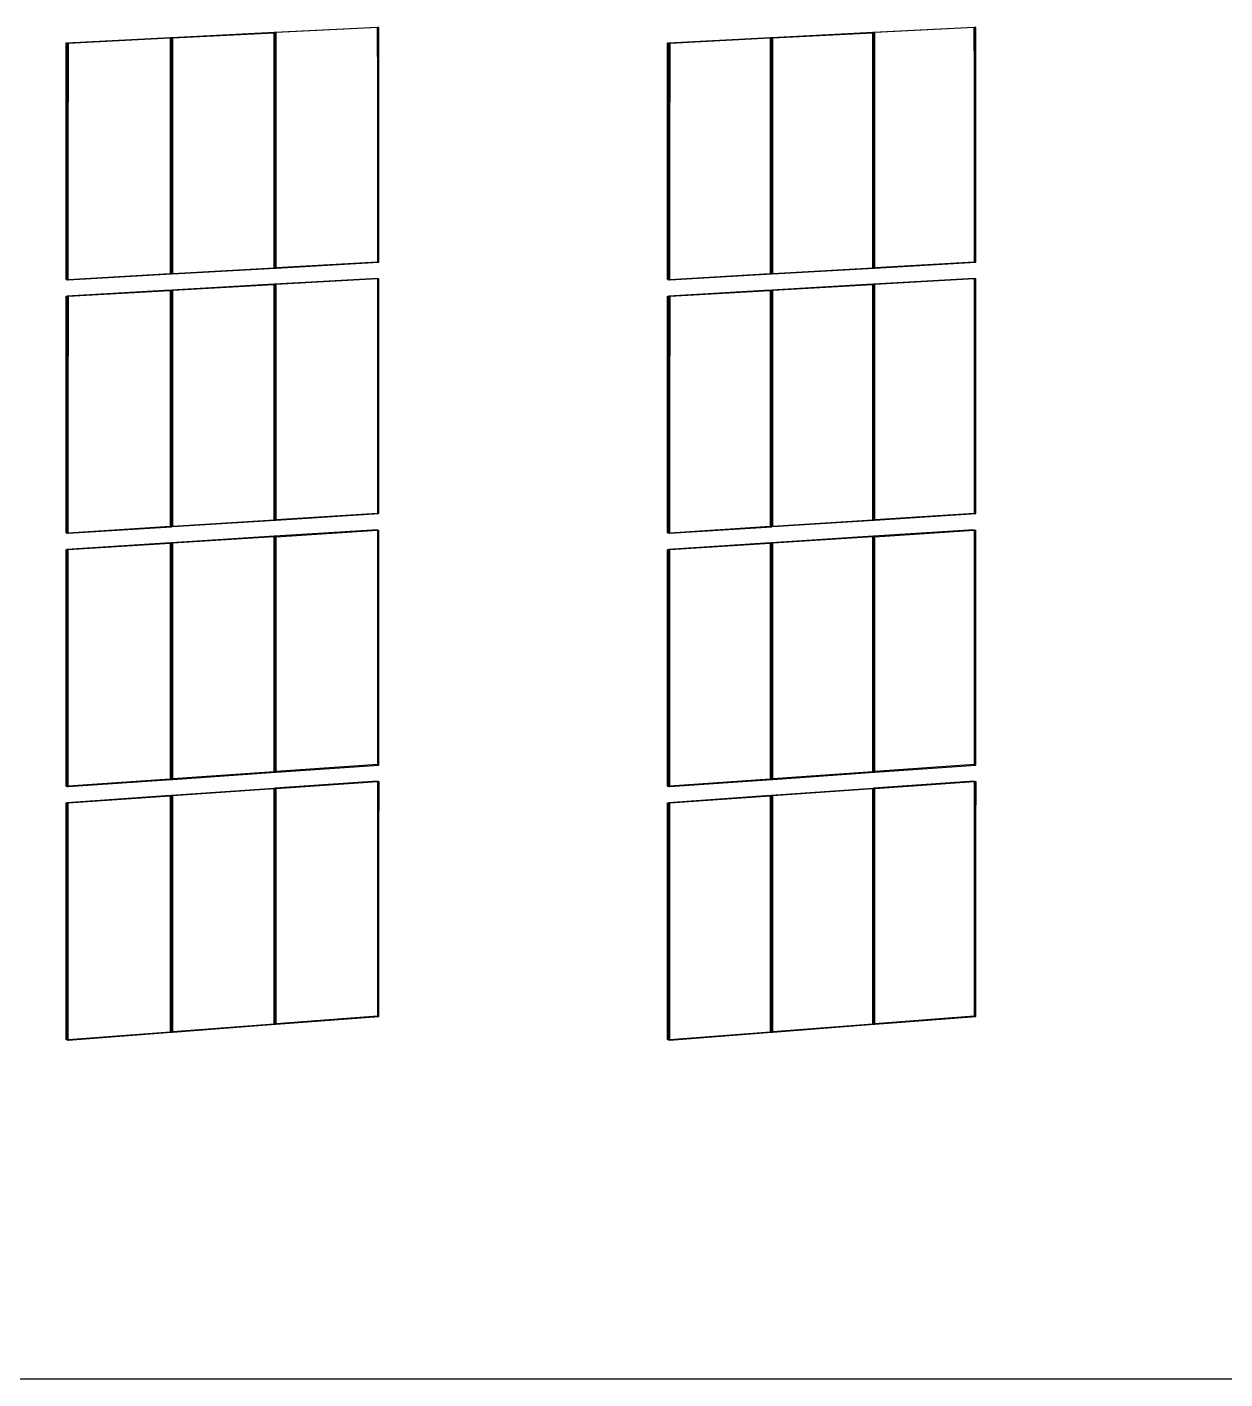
# Model space of a CAD drawing. Header units: inches. Extents: x -3457 to 3579, y -2730 to 2631.
# Drawn here: x 1217 to 1789, y -1596 to -951 of the extents above; entities that cross this region are included whole.
import ezdxf

# ---------------------------------------------------------------- set-up
doc = ezdxf.new("R2010")
doc.units = ezdxf.units.IN
doc.header["$MEASUREMENT"] = 0

msp = doc.modelspace()

# ---------------------------------------------------------------- linework, layer by layer
for p, q in [((1286.16, -955.82), (1335.17, -953.33)), ((1286.79, -955.98), (1335.17, -953.52)), ((1335.17, -953.33), (1335.25, -953.33)), ((1335.17, -953.52), (1335.17, -953.33)), ((1335.17, -953.33), (1335.25, -953.35)), ((1335.17, -953.52), (1335.25, -953.51)), ((1335.17, -1065.61), (1335.17, -953.52)), ((1335.25, -953.33), (1335.51, -953.31)), ((1335.25, -953.33), (1335.51, -953.39)), ((1335.25, -953.33), (1335.25, -953.35)), ((1335.25, -953.35), (1335.51, -953.41)), ((1335.25, -953.35), (1335.25, -953.51)), ((1335.25, -953.51), (1335.51, -953.5)), ((1335.25, -953.51), (1335.25, -1065.6)), ((1335.51, -953.31), (1384.35, -950.83)), ((1335.51, -953.31), (1336.15, -953.47)), ((1335.51, -953.31), (1335.51, -953.39)), ((1335.51, -953.39), (1335.9, -953.48)), ((1335.51, -953.39), (1335.51, -953.41)), ((1335.51, -953.41), (1335.81, -953.48)), ((1335.51, -953.41), (1335.51, -953.5)), ((1335.51, -953.5), (1335.81, -953.48)), ((1335.51, -953.5), (1335.51, -1065.59)), ((1335.9, -953.48), (1335.81, -953.48)), ((1335.81, -1065.57), (1335.81, -953.48)), ((1336.15, -953.47), (1335.9, -953.48)), ((1335.9, -1065.78), (1335.9, -953.48)), ((1384.35, -951.02), (1336.15, -953.47)), ((1336.15, -1065.55), (1336.15, -953.47)), ((1384.35, -950.83), (1385, -950.98)), ((1384.35, -950.83), (1384.35, -951.02)), ((1385, -950.98), (1384.35, -951.02)), ((1384.35, -951.02), (1384.35, -1062.82)), ((1385, -1062.99), (1384.35, -951.02)), ((1385, -1062.99), (1385, -950.98)), ((1572.34, -955.82), (1620.61, -953.33)), ((1573.02, -955.98), (1620.61, -953.52)), ((1620.61, -953.33), (1620.69, -953.33)), ((1620.61, -953.52), (1620.61, -953.33)), ((1620.61, -953.33), (1620.69, -953.35)), ((1620.61, -953.52), (1620.69, -953.51)), ((1620.61, -1065.61), (1620.61, -953.52)), ((1620.69, -953.33), (1620.94, -953.31)), ((1620.69, -953.33), (1620.94, -953.38)), ((1620.69, -953.33), (1620.69, -953.35)), ((1620.69, -953.35), (1620.94, -953.4)), ((1620.69, -953.35), (1620.69, -953.51)), ((1620.69, -953.51), (1620.94, -953.5)), ((1620.69, -953.51), (1620.69, -1065.6)), ((1620.94, -953.31), (1669.04, -950.83)), ((1620.94, -953.31), (1621.63, -953.47)), ((1620.94, -953.31), (1620.94, -953.38)), ((1620.94, -953.38), (1621.38, -953.48)), ((1620.94, -953.38), (1620.94, -953.4)), ((1620.94, -953.4), (1621.3, -953.48)), ((1620.94, -953.4), (1620.94, -953.5)), ((1620.94, -953.5), (1621.3, -953.48)), ((1620.94, -953.5), (1620.94, -1065.59)), ((1621.38, -953.48), (1621.3, -953.48)), ((1621.3, -1065.57), (1621.3, -953.48)), ((1621.63, -953.47), (1621.38, -953.48)), ((1621.38, -1065.78), (1621.38, -953.48)), ((1669.04, -951.02), (1621.63, -953.47)), ((1621.63, -1065.55), (1621.63, -953.47)), ((1669.04, -950.83), (1669.74, -950.98)), ((1669.04, -950.83), (1669.04, -951.02)), ((1669.74, -950.98), (1669.04, -951.02)), ((1669.04, -951.02), (1669.04, -1062.82)), ((1669.74, -1062.99), (1669.04, -951.02)), ((1669.74, -1062.99), (1669.74, -950.98)), ((1235.85, -1071.25), (1235.85, -958.38)), ((1235.85, -958.38), (1236.19, -958.46)), ((1235.85, -1071.25), (1236.19, -958.46)), ((1236.19, -958.36), (1285.55, -955.85)), ((1236.19, -958.36), (1236.82, -958.51)), ((1236.19, -958.36), (1236.19, -958.46)), ((1236.19, -958.46), (1236.48, -958.53)), ((1236.19, -958.46), (1236.19, -1071.23)), ((1236.48, -958.53), (1236.82, -958.51)), ((1236.82, -958.51), (1236.48, -1071.21)), ((1236.48, -1071.21), (1236.48, -958.53)), ((1236.82, -958.51), (1285.55, -956.04)), ((1236.82, -1071.2), (1236.82, -958.51)), ((1285.55, -955.85), (1285.82, -955.84)), ((1285.55, -955.85), (1285.55, -956.04)), ((1285.55, -955.85), (1285.82, -955.92)), ((1285.55, -956.04), (1285.82, -956.02)), ((1285.55, -956.04), (1285.55, -1068.43)), ((1285.82, -955.84), (1286.16, -955.82)), ((1285.82, -955.92), (1285.82, -955.84)), ((1285.82, -955.84), (1286.16, -955.92)), ((1285.82, -956.02), (1285.82, -955.92)), ((1285.82, -955.92), (1286.16, -956)), ((1285.82, -956.02), (1286.16, -956.01)), ((1285.82, -1068.41), (1285.82, -956.02)), ((1286.16, -955.82), (1286.79, -955.98)), ((1286.16, -955.82), (1286.16, -955.92)), ((1286.16, -955.92), (1286.45, -955.99)), ((1286.16, -955.92), (1286.16, -956)), ((1286.16, -956), (1286.19, -956.01)), ((1286.16, -956), (1286.16, -956.01)), ((1286.16, -956.01), (1286.16, -1068.39)), ((1286.16, -956.01), (1286.19, -956.01)), ((1286.19, -956.01), (1286.45, -955.99)), ((1286.45, -1005.23), (1286.19, -956.01)), ((1286.19, -1068.39), (1286.19, -956.01)), ((1286.45, -955.99), (1286.79, -955.98)), ((1286.45, -1005.23), (1286.45, -955.99)), ((1286.79, -955.98), (1286.79, -955.98)), ((1286.79, -1068.36), (1286.79, -955.98)), ((1522.8, -1071.25), (1522.8, -958.38)), ((1522.8, -958.38), (1523.14, -958.45)), ((1522.8, -1071.25), (1523.14, -958.45)), ((1523.14, -958.36), (1571.74, -955.85)), ((1523.14, -958.36), (1523.81, -958.51)), ((1523.14, -958.36), (1523.14, -958.45)), ((1523.14, -958.45), (1523.48, -958.53)), ((1523.14, -958.45), (1523.14, -1071.23)), ((1523.48, -958.53), (1523.81, -958.51)), ((1523.81, -958.51), (1523.48, -1071.21)), ((1523.48, -1071.21), (1523.48, -958.53)), ((1523.81, -958.51), (1571.74, -956.04)), ((1523.81, -1071.19), (1523.81, -958.51)), ((1571.74, -955.85), (1572, -955.84)), ((1571.74, -955.85), (1571.74, -956.04)), ((1571.74, -955.85), (1572, -955.91)), ((1571.74, -956.04), (1572, -956.03)), ((1571.74, -956.04), (1571.74, -1068.43)), ((1572, -955.84), (1572.34, -955.82)), ((1572, -955.91), (1572, -955.84)), ((1572, -955.84), (1572.34, -955.91)), ((1572, -956.03), (1572, -955.91)), ((1572, -955.91), (1572.34, -955.99)), ((1572, -956.03), (1572.34, -956.01)), ((1572, -1068.41), (1572, -956.03)), ((1572.34, -955.82), (1573.02, -955.98)), ((1572.34, -955.82), (1572.34, -955.91)), ((1572.34, -955.91), (1572.69, -955.99)), ((1572.34, -955.91), (1572.34, -955.99)), ((1572.34, -955.99), (1572.34, -956.01)), ((1572.34, -955.99), (1572.43, -956.01)), ((1572.34, -956.01), (1572.34, -1068.39)), ((1572.34, -956.01), (1572.43, -956.01)), ((1572.43, -956.01), (1572.69, -955.99)), ((1572.69, -1005.23), (1572.43, -956.01)), ((1572.43, -1068.39), (1572.43, -956.01)), ((1572.69, -955.99), (1573.02, -955.98)), ((1572.69, -1005.23), (1572.69, -955.99)), ((1573.02, -955.98), (1573.02, -955.98)), ((1573.02, -1068.35), (1573.02, -955.98)), ((1286.79, -1068.36), (1286.45, -1005.23)), ((1286.45, -1068.58), (1286.45, -1005.23)), ((1573.02, -1068.35), (1572.69, -1005.23)), ((1572.69, -1068.58), (1572.69, -1005.23)), ((1336.15, -1065.55), (1384.35, -1062.82)), ((1336.15, -1065.76), (1385, -1062.99)), ((1384.35, -1062.82), (1385, -1062.99)), ((1621.63, -1065.55), (1669.04, -1062.82)), ((1621.63, -1065.76), (1669.74, -1062.99)), ((1669.04, -1062.82), (1669.74, -1062.99)), ((1236.82, -1071.2), (1285.55, -1068.43)), ((1236.82, -1071.4), (1286.19, -1068.6)), ((1285.55, -1068.43), (1286.19, -1068.6)), ((1285.82, -1068.41), (1286.16, -1068.39)), ((1286.45, -1068.58), (1285.82, -1068.41)), ((1286.16, -1068.39), (1286.19, -1068.4)), ((1286.16, -1068.39), (1286.19, -1068.39)), ((1286.19, -1068.39), (1286.79, -1068.36)), ((1286.19, -1068.4), (1286.19, -1068.39)), ((1286.19, -1068.4), (1286.79, -1068.57)), ((1286.19, -1068.6), (1286.19, -1068.4)), ((1286.73, -1068.57), (1286.79, -1068.57)), ((1286.79, -1068.36), (1335.17, -1065.61)), ((1286.79, -1068.57), (1335.81, -1065.78)), ((1286.79, -1068.57), (1286.79, -1068.36)), ((1335.17, -1065.61), (1335.25, -1065.6)), ((1335.81, -1065.78), (1335.17, -1065.61)), ((1335.25, -1065.6), (1335.51, -1065.59)), ((1335.25, -1065.6), (1335.81, -1065.75)), ((1335.51, -1065.59), (1335.81, -1065.57)), ((1335.51, -1065.59), (1335.81, -1065.67)), ((1335.81, -1065.57), (1336.15, -1065.55)), ((1335.81, -1065.67), (1335.81, -1065.57)), ((1335.81, -1065.67), (1336.15, -1065.76)), ((1335.81, -1065.75), (1335.81, -1065.67)), ((1335.81, -1065.78), (1335.81, -1065.75)), ((1335.81, -1065.75), (1335.9, -1065.78)), ((1335.81, -1065.78), (1335.9, -1065.78)), ((1336.09, -1065.76), (1336.15, -1065.76)), ((1336.15, -1065.76), (1336.15, -1065.55)), ((1523.81, -1071.19), (1571.74, -1068.43)), ((1523.81, -1071.4), (1572.43, -1068.6)), ((1571.74, -1068.43), (1572.43, -1068.6)), ((1572, -1068.41), (1572.34, -1068.39)), ((1572.69, -1068.58), (1572, -1068.41)), ((1572.34, -1068.39), (1572.43, -1068.41)), ((1572.34, -1068.39), (1572.43, -1068.39)), ((1572.43, -1068.39), (1573.02, -1068.35)), ((1572.43, -1068.41), (1572.43, -1068.39)), ((1572.43, -1068.41), (1573.02, -1068.57)), ((1572.43, -1068.6), (1572.43, -1068.41)), ((1572.96, -1068.57), (1573.02, -1068.57)), ((1573.02, -1068.35), (1620.61, -1065.61)), ((1573.02, -1068.57), (1621.3, -1065.78)), ((1573.02, -1068.57), (1573.02, -1068.35)), ((1620.61, -1065.61), (1620.69, -1065.6)), ((1621.3, -1065.78), (1620.61, -1065.61)), ((1620.69, -1065.6), (1620.94, -1065.59)), ((1620.69, -1065.6), (1621.3, -1065.76)), ((1620.94, -1065.59), (1621.3, -1065.57)), ((1620.94, -1065.59), (1621.3, -1065.68)), ((1621.3, -1065.57), (1621.63, -1065.55)), ((1621.3, -1065.68), (1621.3, -1065.57)), ((1621.3, -1065.68), (1621.63, -1065.76)), ((1621.3, -1065.76), (1621.3, -1065.68)), ((1621.3, -1065.76), (1621.38, -1065.78)), ((1621.3, -1065.78), (1621.3, -1065.76)), ((1621.3, -1065.78), (1621.38, -1065.78)), ((1621.57, -1065.76), (1621.63, -1065.76)), ((1621.63, -1065.76), (1621.63, -1065.55)), ((1235.85, -1071.25), (1236.19, -1071.23)), ((1236.48, -1071.42), (1235.85, -1071.25)), ((1236.19, -1071.23), (1236.48, -1071.21)), ((1236.19, -1071.23), (1236.48, -1071.31)), ((1285.55, -1076.35), (1236.19, -1079.18)), ((1236.48, -1071.21), (1236.82, -1071.2)), ((1236.48, -1071.31), (1236.48, -1071.21)), ((1236.48, -1071.42), (1236.48, -1071.31)), ((1236.48, -1071.31), (1236.82, -1071.4)), ((1236.48, -1071.42), (1236.76, -1071.41)), ((1236.76, -1071.41), (1236.82, -1071.4)), ((1236.82, -1071.4), (1236.82, -1071.2)), ((1285.55, -1076.56), (1236.82, -1079.35)), ((1285.55, -1076.35), (1285.55, -1076.56)), ((1285.55, -1076.35), (1286.18, -1076.53)), ((1286.15, -1076.53), (1285.55, -1076.56)), ((1285.55, -1076.56), (1285.55, -1188.93)), ((1285.81, -1076.34), (1286.45, -1076.51)), ((1285.81, -1188.91), (1285.81, -1076.34)), ((1335.17, -1073.51), (1286.15, -1076.32)), ((1286.15, -1076.32), (1286.79, -1076.49)), ((1286.15, -1076.32), (1286.15, -1076.53)), ((1286.15, -1076.53), (1286.15, -1188.89)), ((1286.18, -1076.53), (1286.15, -1076.53)), ((1286.18, -1188.89), (1286.18, -1076.53)), ((1286.79, -1076.49), (1286.45, -1076.51)), ((1286.45, -1189.1), (1286.45, -1076.51)), ((1335.17, -1073.72), (1286.79, -1076.49)), ((1286.79, -1188.85), (1286.79, -1076.49)), ((1335.25, -1073.51), (1335.17, -1073.51)), ((1335.17, -1073.72), (1335.17, -1073.51)), ((1335.17, -1073.51), (1335.25, -1073.54)), ((1335.17, -1185.79), (1335.17, -1073.72)), ((1335.25, -1073.72), (1335.17, -1073.72)), ((1335.25, -1073.51), (1335.25, -1073.54)), ((1335.25, -1073.51), (1335.89, -1073.68)), ((1335.25, -1073.54), (1335.51, -1073.61)), ((1335.25, -1073.54), (1335.25, -1073.72)), ((1335.51, -1073.7), (1335.25, -1073.72)), ((1335.25, -1073.72), (1335.25, -1185.79)), ((1384.35, -1070.7), (1335.51, -1073.5)), ((1335.51, -1073.5), (1335.51, -1073.61)), ((1335.51, -1073.5), (1336.15, -1073.67)), ((1335.51, -1073.61), (1335.51, -1073.7)), ((1335.51, -1073.61), (1335.81, -1073.69)), ((1335.81, -1073.69), (1335.51, -1073.7)), ((1335.51, -1073.7), (1335.51, -1185.77)), ((1335.89, -1073.68), (1335.81, -1073.69)), ((1335.81, -1185.75), (1335.81, -1073.69)), ((1336.15, -1073.67), (1335.89, -1073.68)), ((1335.89, -1185.98), (1335.89, -1073.68)), ((1384.35, -1070.91), (1336.15, -1073.67)), ((1336.15, -1185.73), (1336.15, -1073.67)), ((1384.35, -1070.7), (1385, -1070.87)), ((1384.35, -1070.7), (1384.35, -1070.91)), ((1385, -1070.87), (1384.35, -1070.91)), ((1384.35, -1070.91), (1384.35, -1182.69)), ((1385, -1182.88), (1385, -1070.87)), ((1522.8, -1071.25), (1523.14, -1071.23)), ((1523.48, -1071.42), (1522.8, -1071.25)), ((1571.74, -1076.35), (1523.13, -1079.18)), ((1523.14, -1071.23), (1523.48, -1071.21)), ((1523.14, -1071.23), (1523.48, -1071.32)), ((1523.48, -1071.21), (1523.81, -1071.19)), ((1523.48, -1071.32), (1523.48, -1071.21)), ((1523.48, -1071.42), (1523.48, -1071.32)), ((1523.48, -1071.32), (1523.81, -1071.4)), ((1523.48, -1071.42), (1523.75, -1071.41)), ((1523.75, -1071.41), (1523.81, -1071.4)), ((1523.81, -1071.4), (1523.81, -1071.19)), ((1571.74, -1076.57), (1523.81, -1079.35)), ((1571.74, -1076.35), (1571.74, -1076.57)), ((1571.74, -1076.35), (1572.42, -1076.53)), ((1572.34, -1076.53), (1571.74, -1076.57)), ((1571.74, -1076.57), (1571.74, -1188.93)), ((1572, -1076.34), (1572.69, -1076.51)), ((1572, -1188.91), (1572, -1076.34)), ((1620.61, -1073.51), (1572.34, -1076.32)), ((1572.34, -1076.32), (1573.02, -1076.49)), ((1572.34, -1076.32), (1572.34, -1076.53)), ((1572.34, -1076.53), (1572.34, -1188.89)), ((1572.42, -1076.53), (1572.34, -1076.53)), ((1572.42, -1188.89), (1572.42, -1076.53)), ((1573.02, -1076.49), (1572.69, -1076.51)), ((1572.69, -1189.1), (1572.69, -1076.51)), ((1620.61, -1073.73), (1573.02, -1076.49)), ((1573.02, -1188.85), (1573.02, -1076.49)), ((1620.69, -1073.51), (1620.61, -1073.51)), ((1620.61, -1073.73), (1620.61, -1073.51)), ((1620.61, -1073.51), (1620.69, -1073.53)), ((1620.69, -1073.72), (1620.61, -1073.73)), ((1620.61, -1185.79), (1620.61, -1073.73)), ((1620.69, -1073.51), (1620.69, -1073.53)), ((1620.69, -1073.51), (1621.38, -1073.68)), ((1620.69, -1073.53), (1620.94, -1073.6)), ((1620.69, -1073.53), (1620.69, -1073.72)), ((1620.94, -1073.71), (1620.69, -1073.72)), ((1620.69, -1073.72), (1620.69, -1185.79)), ((1669.04, -1070.7), (1620.94, -1073.5)), ((1620.94, -1073.5), (1620.94, -1073.6)), ((1620.94, -1073.5), (1621.63, -1073.67)), ((1620.94, -1073.6), (1620.94, -1073.71)), ((1620.94, -1073.6), (1621.3, -1073.69)), ((1621.3, -1073.69), (1620.94, -1073.71)), ((1620.94, -1073.71), (1620.94, -1185.77)), ((1621.38, -1073.68), (1621.3, -1073.69)), ((1621.3, -1185.75), (1621.3, -1073.69)), ((1621.63, -1073.67), (1621.38, -1073.68)), ((1621.38, -1185.98), (1621.38, -1073.68)), ((1669.04, -1070.91), (1621.63, -1073.67)), ((1621.63, -1185.73), (1621.63, -1073.67)), ((1669.04, -1070.7), (1669.73, -1070.87)), ((1669.04, -1070.7), (1669.04, -1070.91)), ((1669.73, -1070.87), (1669.04, -1070.91)), ((1669.04, -1070.91), (1669.04, -1182.69)), ((1669.73, -1182.88), (1669.73, -1070.87)), ((1235.85, -1192.07), (1236.19, -1079.18)), ((1235.85, -1192.07), (1235.85, -1079.2)), ((1235.85, -1079.2), (1236.48, -1079.37)), ((1236.19, -1079.18), (1236.19, -1192.05)), ((1236.19, -1079.18), (1236.82, -1079.35)), ((1236.82, -1079.35), (1236.48, -1079.37)), ((1236.82, -1079.35), (1236.48, -1192.03)), ((1236.48, -1192.03), (1236.48, -1079.37)), ((1236.82, -1192.01), (1236.82, -1079.35)), ((1522.8, -1192.07), (1523.13, -1079.18)), ((1522.8, -1192.07), (1522.8, -1079.2)), ((1522.8, -1079.2), (1523.47, -1079.37)), ((1523.13, -1079.18), (1523.13, -1192.05)), ((1523.13, -1079.18), (1523.81, -1079.35)), ((1523.81, -1079.35), (1523.47, -1079.37)), ((1523.81, -1079.35), (1523.47, -1192.03)), ((1523.47, -1192.03), (1523.47, -1079.37)), ((1523.81, -1192.01), (1523.81, -1079.35)), ((1286.79, -1188.85), (1335.17, -1185.79)), ((1286.79, -1189.08), (1335.81, -1185.98)), ((1335.81, -1185.98), (1335.17, -1185.79)), ((1335.17, -1185.79), (1335.25, -1185.79)), ((1335.25, -1185.79), (1335.51, -1185.77)), ((1335.25, -1185.79), (1335.81, -1185.95)), ((1335.51, -1185.77), (1335.81, -1185.75)), ((1335.51, -1185.77), (1335.81, -1185.86)), ((1335.81, -1185.75), (1336.15, -1185.73)), ((1335.81, -1185.86), (1335.81, -1185.75)), ((1335.81, -1185.86), (1336.15, -1185.96)), ((1335.81, -1185.95), (1335.81, -1185.86)), ((1335.81, -1185.95), (1335.89, -1185.98)), ((1335.81, -1185.98), (1335.81, -1185.95)), ((1335.81, -1185.98), (1335.89, -1185.98)), ((1336.09, -1185.97), (1336.15, -1185.96)), ((1336.15, -1185.73), (1384.35, -1182.69)), ((1336.15, -1185.96), (1385, -1182.88)), ((1336.15, -1185.96), (1336.15, -1185.73)), ((1384.35, -1182.69), (1385, -1182.88)), ((1573.02, -1188.85), (1620.61, -1185.79)), ((1573.02, -1189.08), (1621.3, -1185.98)), ((1621.3, -1185.98), (1620.61, -1185.79)), ((1620.61, -1185.79), (1620.69, -1185.79)), ((1620.69, -1185.79), (1620.94, -1185.77)), ((1620.69, -1185.79), (1621.3, -1185.96)), ((1620.94, -1185.77), (1621.3, -1185.75)), ((1620.94, -1185.77), (1621.3, -1185.87)), ((1621.3, -1185.75), (1621.63, -1185.73)), ((1621.3, -1185.87), (1621.3, -1185.75)), ((1621.3, -1185.87), (1621.63, -1185.96)), ((1621.3, -1185.96), (1621.3, -1185.87)), ((1621.3, -1185.96), (1621.38, -1185.98)), ((1621.3, -1185.98), (1621.3, -1185.96)), ((1621.3, -1185.98), (1621.38, -1185.98)), ((1621.57, -1185.97), (1621.63, -1185.96)), ((1621.63, -1185.73), (1669.04, -1182.69)), ((1621.63, -1185.96), (1669.73, -1182.88)), ((1621.63, -1185.96), (1621.63, -1185.73)), ((1669.04, -1182.69), (1669.73, -1182.88)), ((1235.85, -1192.07), (1236.19, -1192.05)), ((1236.48, -1192.26), (1235.85, -1192.07)), ((1236.19, -1192.05), (1236.48, -1192.03)), ((1236.19, -1192.05), (1236.48, -1192.14)), ((1236.48, -1192.03), (1236.82, -1192.01)), ((1236.48, -1192.14), (1236.48, -1192.03)), ((1236.48, -1192.14), (1236.82, -1192.24)), ((1236.48, -1192.26), (1236.48, -1192.14)), ((1236.76, -1192.25), (1236.48, -1192.26)), ((1236.82, -1192.24), (1236.76, -1192.25)), ((1236.82, -1192.01), (1285.55, -1188.93)), ((1236.82, -1192.24), (1286.18, -1189.12)), ((1236.82, -1192.24), (1236.82, -1192.01)), ((1285.55, -1188.93), (1285.81, -1188.91)), ((1285.55, -1188.93), (1286.18, -1189.12)), ((1285.81, -1188.91), (1286.15, -1188.89)), ((1286.45, -1189.1), (1285.81, -1188.91)), ((1286.15, -1188.89), (1286.18, -1188.9)), ((1286.15, -1188.89), (1286.18, -1188.89)), ((1286.18, -1188.89), (1286.79, -1188.85)), ((1286.18, -1188.9), (1286.18, -1188.89)), ((1286.18, -1188.9), (1286.79, -1189.08)), ((1286.18, -1189.12), (1286.18, -1188.9)), ((1286.73, -1189.09), (1286.79, -1189.08)), ((1286.79, -1189.08), (1286.79, -1188.85)), ((1384.35, -1190.57), (1335.51, -1193.68)), ((1336.15, -1193.87), (1384.35, -1190.8)), ((1384.35, -1190.57), (1385, -1190.76)), ((1384.35, -1190.57), (1384.35, -1190.8)), ((1384.35, -1190.8), (1385, -1190.76)), ((1384.35, -1190.8), (1384.35, -1302.55)), ((1385, -1302.76), (1385, -1190.76)), ((1522.8, -1192.07), (1523.13, -1192.05)), ((1523.47, -1192.26), (1522.8, -1192.07)), ((1523.13, -1192.05), (1523.47, -1192.03)), ((1523.13, -1192.05), (1523.47, -1192.15)), ((1523.47, -1192.03), (1523.81, -1192.01)), ((1523.47, -1192.15), (1523.47, -1192.03)), ((1523.47, -1192.15), (1523.81, -1192.24)), ((1523.47, -1192.26), (1523.47, -1192.15)), ((1523.75, -1192.25), (1523.47, -1192.26)), ((1523.81, -1192.24), (1523.75, -1192.25)), ((1523.81, -1192.01), (1571.74, -1188.93)), ((1523.81, -1192.24), (1572.42, -1189.12)), ((1523.81, -1192.24), (1523.81, -1192.01)), ((1571.74, -1188.93), (1572, -1188.91)), ((1571.74, -1188.93), (1572.42, -1189.12)), ((1572, -1188.91), (1572.34, -1188.89)), ((1572.69, -1189.1), (1572, -1188.91)), ((1572.34, -1188.89), (1572.42, -1188.92)), ((1572.34, -1188.89), (1572.42, -1188.89)), ((1572.42, -1188.89), (1573.02, -1188.85)), ((1572.42, -1188.92), (1572.42, -1188.89)), ((1572.42, -1188.92), (1573.02, -1189.08)), ((1572.42, -1189.12), (1572.42, -1188.92)), ((1572.96, -1189.09), (1573.02, -1189.08)), ((1573.02, -1189.08), (1573.02, -1188.85)), ((1669.04, -1190.57), (1620.94, -1193.68)), ((1621.63, -1193.87), (1669.04, -1190.81)), ((1669.04, -1190.57), (1669.73, -1190.76)), ((1669.04, -1190.57), (1669.04, -1190.81)), ((1669.04, -1190.81), (1669.73, -1190.76)), ((1669.04, -1190.81), (1669.04, -1302.55)), ((1669.73, -1302.76), (1669.73, -1190.76)), ((1285.55, -1196.86), (1236.19, -1200)), ((1285.55, -1197.09), (1236.82, -1200.19)), ((1285.55, -1196.86), (1285.55, -1197.09)), ((1285.55, -1196.86), (1286.18, -1197.05)), ((1286.15, -1197.05), (1285.55, -1197.09)), ((1285.55, -1197.09), (1285.55, -1309.43)), ((1285.81, -1196.84), (1286.45, -1197.03)), ((1285.81, -1309.41), (1285.81, -1196.84)), ((1335.17, -1193.7), (1286.15, -1196.82)), ((1286.15, -1196.82), (1286.79, -1197.01)), ((1286.15, -1196.82), (1286.15, -1197.05)), ((1286.15, -1197.05), (1286.15, -1309.39)), ((1286.18, -1197.05), (1286.15, -1197.05)), ((1286.18, -1309.39), (1286.18, -1197.05)), ((1286.79, -1197.01), (1286.45, -1197.03)), ((1286.45, -1309.37), (1286.45, -1197.03)), ((1335.17, -1193.93), (1286.79, -1197.01)), ((1286.79, -1309.35), (1286.79, -1197.01)), ((1335.25, -1193.69), (1335.17, -1193.7)), ((1335.17, -1193.93), (1335.17, -1193.7)), ((1335.17, -1193.7), (1335.25, -1193.72)), ((1335.17, -1305.98), (1335.17, -1193.93)), ((1335.25, -1193.93), (1335.17, -1193.93)), ((1335.25, -1193.69), (1335.25, -1193.72)), ((1335.25, -1193.69), (1335.51, -1193.77)), ((1335.25, -1193.72), (1335.51, -1193.8)), ((1335.25, -1193.72), (1335.25, -1193.93)), ((1335.51, -1193.91), (1335.25, -1193.93)), ((1335.25, -1193.93), (1335.25, -1305.97)), ((1335.51, -1193.68), (1336.15, -1193.87)), ((1335.51, -1193.68), (1335.51, -1193.77)), ((1335.51, -1193.77), (1335.89, -1193.89)), ((1335.51, -1193.77), (1335.51, -1193.8)), ((1335.51, -1193.8), (1335.51, -1193.91)), ((1335.51, -1193.8), (1335.81, -1193.89)), ((1335.81, -1193.89), (1335.51, -1193.91)), ((1335.51, -1193.91), (1335.51, -1305.95)), ((1335.81, -1193.89), (1335.89, -1193.89)), ((1335.81, -1305.93), (1335.81, -1193.89)), ((1335.89, -1193.89), (1336.15, -1193.87)), ((1335.89, -1305.93), (1335.89, -1193.89)), ((1336.15, -1305.91), (1336.15, -1193.87)), ((1571.74, -1196.86), (1523.13, -1200)), ((1571.74, -1197.09), (1523.81, -1200.19)), ((1571.74, -1196.86), (1571.74, -1197.09)), ((1571.74, -1196.86), (1572.42, -1197.05)), ((1572.34, -1197.06), (1571.74, -1197.09)), ((1571.74, -1197.09), (1571.74, -1309.43)), ((1572, -1196.84), (1572.68, -1197.03)), ((1572, -1309.41), (1572, -1196.84)), ((1620.61, -1193.7), (1572.34, -1196.82)), ((1572.34, -1196.82), (1573.02, -1197.01)), ((1572.34, -1196.82), (1572.34, -1197.06)), ((1572.42, -1197.05), (1572.34, -1197.06)), ((1572.34, -1197.06), (1572.34, -1309.39)), ((1572.42, -1309.38), (1572.42, -1197.05)), ((1573.02, -1197.01), (1572.68, -1197.03)), ((1572.68, -1309.37), (1572.68, -1197.03)), ((1620.61, -1193.94), (1573.02, -1197.01)), ((1573.02, -1309.34), (1573.02, -1197.01)), ((1620.69, -1193.69), (1620.61, -1193.7)), ((1620.61, -1193.94), (1620.61, -1193.7)), ((1620.61, -1193.7), (1620.69, -1193.72)), ((1620.69, -1193.93), (1620.61, -1193.94)), ((1620.61, -1305.98), (1620.61, -1193.94)), ((1620.69, -1193.69), (1620.69, -1193.72)), ((1620.69, -1193.69), (1620.94, -1193.76)), ((1620.69, -1193.72), (1620.94, -1193.79)), ((1620.69, -1193.72), (1620.69, -1193.93)), ((1620.94, -1193.91), (1620.69, -1193.93)), ((1620.69, -1193.93), (1620.69, -1305.97)), ((1620.94, -1193.68), (1621.63, -1193.87)), ((1620.94, -1193.68), (1620.94, -1193.76)), ((1620.94, -1193.76), (1621.38, -1193.89)), ((1620.94, -1193.76), (1620.94, -1193.79)), ((1620.94, -1193.79), (1620.94, -1193.91)), ((1620.94, -1193.79), (1621.29, -1193.89)), ((1621.29, -1193.89), (1620.94, -1193.91)), ((1620.94, -1193.91), (1620.94, -1305.95)), ((1621.29, -1193.89), (1621.38, -1193.89)), ((1621.29, -1305.93), (1621.29, -1193.89)), ((1621.38, -1193.89), (1621.63, -1193.87)), ((1621.38, -1305.92), (1621.38, -1193.89)), ((1621.63, -1305.91), (1621.63, -1193.87)), ((1235.85, -1200.02), (1236.48, -1200.21)), ((1235.85, -1312.89), (1235.85, -1200.02)), ((1236.19, -1200), (1236.82, -1200.19)), ((1236.19, -1200), (1236.19, -1312.87)), ((1236.82, -1200.19), (1236.48, -1200.21)), ((1236.48, -1312.85), (1236.82, -1200.19)), ((1236.48, -1312.85), (1236.48, -1200.21)), ((1236.82, -1312.82), (1236.82, -1200.19)), ((1522.79, -1200.02), (1523.47, -1200.21)), ((1522.79, -1312.89), (1522.79, -1200.02)), ((1523.13, -1200), (1523.81, -1200.19)), ((1523.13, -1200), (1523.13, -1312.87)), ((1523.81, -1200.19), (1523.47, -1200.21)), ((1523.47, -1312.84), (1523.81, -1200.19)), ((1523.47, -1312.84), (1523.47, -1200.21)), ((1523.81, -1312.82), (1523.81, -1200.19)), ((1335.17, -1305.98), (1286.79, -1309.35)), ((1286.79, -1309.6), (1335.81, -1306.19)), ((1335.25, -1305.97), (1335.17, -1305.98)), ((1335.81, -1306.19), (1335.17, -1305.98)), ((1335.51, -1305.95), (1335.25, -1305.97)), ((1335.25, -1305.97), (1335.81, -1306.16)), ((1335.81, -1305.93), (1335.51, -1305.95)), ((1335.51, -1305.95), (1335.81, -1306.05)), ((1335.81, -1306.05), (1335.81, -1305.93)), ((1335.89, -1305.93), (1335.81, -1305.93)), ((1335.81, -1306.16), (1335.81, -1306.05)), ((1335.81, -1306.05), (1335.89, -1306.08)), ((1335.81, -1306.16), (1335.89, -1306.18)), ((1335.81, -1306.19), (1335.81, -1306.16)), ((1335.81, -1306.19), (1335.89, -1306.18)), ((1336.15, -1305.91), (1335.89, -1305.93)), ((1335.89, -1306.08), (1335.89, -1305.93)), ((1335.89, -1306.18), (1335.89, -1306.08)), ((1335.89, -1306.08), (1336.15, -1306.16)), ((1335.89, -1306.18), (1336.15, -1306.16)), ((1384.35, -1302.55), (1336.15, -1305.91)), ((1336.15, -1306.16), (1385, -1302.76)), ((1336.15, -1306.16), (1336.15, -1305.91)), ((1384.35, -1302.55), (1385, -1302.76)), ((1620.61, -1305.98), (1573.02, -1309.34)), ((1573.02, -1309.6), (1621.29, -1306.19)), ((1620.69, -1305.97), (1620.61, -1305.98)), ((1621.29, -1306.19), (1620.61, -1305.98)), ((1620.94, -1305.95), (1620.69, -1305.97)), ((1620.69, -1305.97), (1621.29, -1306.16)), ((1621.29, -1305.93), (1620.94, -1305.95)), ((1620.94, -1305.95), (1621.29, -1306.06)), ((1621.38, -1305.92), (1621.29, -1305.93)), ((1621.29, -1306.06), (1621.29, -1305.93)), ((1621.29, -1306.16), (1621.29, -1306.06)), ((1621.29, -1306.06), (1621.38, -1306.09)), ((1621.29, -1306.16), (1621.38, -1306.18)), ((1621.29, -1306.19), (1621.29, -1306.16)), ((1621.29, -1306.19), (1621.38, -1306.18)), ((1621.63, -1305.91), (1621.38, -1305.92)), ((1621.38, -1306.09), (1621.38, -1305.92)), ((1621.38, -1306.18), (1621.38, -1306.09)), ((1621.38, -1306.09), (1621.63, -1306.16)), ((1621.38, -1306.18), (1621.63, -1306.16)), ((1669.04, -1302.55), (1621.63, -1305.91)), ((1621.63, -1306.16), (1669.73, -1302.76)), ((1621.63, -1306.16), (1621.63, -1305.91)), ((1669.04, -1302.55), (1669.73, -1302.76)), ((1235.85, -1312.89), (1236.19, -1312.87)), ((1236.48, -1313.1), (1235.85, -1312.89)), ((1236.48, -1312.85), (1236.19, -1312.87)), ((1236.19, -1312.87), (1236.48, -1312.97)), ((1236.82, -1312.82), (1236.48, -1312.85)), ((1236.48, -1312.97), (1236.48, -1312.85)), ((1236.48, -1313.1), (1236.48, -1312.97)), ((1236.48, -1312.97), (1236.82, -1313.08)), ((1236.75, -1313.09), (1236.82, -1313.08)), ((1285.55, -1309.43), (1236.82, -1312.82)), ((1236.82, -1313.08), (1286.18, -1309.64)), ((1236.82, -1313.08), (1236.82, -1312.82)), ((1285.81, -1309.41), (1285.55, -1309.43)), ((1285.55, -1309.43), (1286.18, -1309.64)), ((1286.15, -1309.39), (1285.81, -1309.41)), ((1286.18, -1309.54), (1285.81, -1309.41)), ((1286.15, -1309.39), (1286.18, -1309.4)), ((1286.18, -1309.39), (1286.15, -1309.39)), ((1335.16, -1313.88), (1286.15, -1317.32)), ((1335.16, -1314.14), (1286.15, -1317.32)), ((1286.45, -1309.37), (1286.18, -1309.39)), ((1286.18, -1309.4), (1286.18, -1309.39)), ((1286.18, -1309.4), (1286.45, -1309.49)), ((1286.18, -1309.54), (1286.18, -1309.4)), ((1286.45, -1309.62), (1286.18, -1309.54)), ((1286.18, -1309.64), (1286.18, -1309.54)), ((1286.18, -1309.64), (1286.45, -1309.62)), ((1286.79, -1309.35), (1286.45, -1309.37)), ((1286.45, -1309.49), (1286.45, -1309.37)), ((1286.45, -1309.62), (1286.45, -1309.49)), ((1286.45, -1309.49), (1286.79, -1309.6)), ((1286.45, -1309.62), (1286.73, -1309.61)), ((1286.73, -1309.61), (1286.79, -1309.6)), ((1286.79, -1309.6), (1286.79, -1309.35)), ((1335.16, -1314.14), (1286.79, -1317.53)), ((1335.25, -1313.88), (1335.16, -1313.88)), ((1335.16, -1313.88), (1335.25, -1313.91)), ((1335.16, -1314.14), (1335.16, -1313.88)), ((1335.25, -1314.13), (1335.16, -1314.14)), ((1335.25, -1314.13), (1335.16, -1314.14)), ((1335.16, -1426.16), (1335.16, -1314.14)), ((1335.16, -1314.14), (1335.16, -1314.14)), ((1335.25, -1313.88), (1335.25, -1313.91)), ((1335.25, -1313.88), (1335.89, -1314.09)), ((1335.25, -1313.91), (1335.5, -1313.99)), ((1335.25, -1313.91), (1335.25, -1314.13)), ((1335.5, -1314.12), (1335.25, -1314.13)), ((1335.5, -1314.12), (1335.25, -1314.13)), ((1335.25, -1314.13), (1335.25, -1426.16)), ((1335.25, -1314.13), (1335.25, -1314.13)), ((1384.34, -1310.44), (1335.5, -1313.86)), ((1335.5, -1313.86), (1336.15, -1314.07)), ((1335.5, -1313.86), (1335.5, -1313.99)), ((1335.5, -1313.99), (1335.81, -1314.09)), ((1335.5, -1313.99), (1335.5, -1314.12)), ((1335.5, -1426.14), (1335.81, -1314.09)), ((1335.81, -1314.09), (1335.5, -1314.12)), ((1335.5, -1314.12), (1335.5, -1426.14)), ((1335.89, -1314.09), (1335.81, -1314.09)), ((1335.81, -1426.11), (1335.81, -1314.09)), ((1336.15, -1314.07), (1335.89, -1314.09)), ((1335.89, -1426.11), (1335.89, -1314.09)), ((1384.34, -1310.7), (1336.15, -1314.07)), ((1336.15, -1426.09), (1336.15, -1314.07)), ((1384.34, -1310.44), (1384.99, -1310.65)), ((1384.34, -1310.44), (1384.34, -1310.7)), ((1384.99, -1310.65), (1384.34, -1422.42)), ((1384.99, -1310.65), (1384.34, -1310.7)), ((1384.34, -1310.7), (1384.34, -1422.42)), ((1384.99, -1422.65), (1384.99, -1310.65)), ((1522.79, -1312.89), (1523.13, -1312.87)), ((1523.47, -1313.1), (1522.79, -1312.89)), ((1523.47, -1312.84), (1523.13, -1312.87)), ((1523.13, -1312.87), (1523.47, -1312.98)), ((1523.81, -1312.82), (1523.47, -1312.84)), ((1523.47, -1312.98), (1523.47, -1312.84)), ((1523.47, -1313.1), (1523.47, -1312.98)), ((1523.47, -1312.98), (1523.81, -1313.08)), ((1523.75, -1313.09), (1523.81, -1313.08)), ((1571.74, -1309.43), (1523.81, -1312.82)), ((1523.81, -1313.08), (1572.42, -1309.64)), ((1523.81, -1313.08), (1523.81, -1312.82)), ((1572, -1309.41), (1571.74, -1309.43)), ((1571.74, -1309.43), (1572.42, -1309.64)), ((1572.34, -1309.39), (1572, -1309.41)), ((1572.42, -1309.54), (1572, -1309.41)), ((1620.6, -1313.88), (1572.33, -1317.32)), ((1620.6, -1314.14), (1572.33, -1317.32)), ((1572.42, -1309.38), (1572.34, -1309.39)), ((1572.34, -1309.39), (1572.42, -1309.42)), ((1572.68, -1309.37), (1572.42, -1309.38)), ((1572.42, -1309.42), (1572.42, -1309.38)), ((1572.42, -1309.42), (1572.68, -1309.5)), ((1572.42, -1309.54), (1572.42, -1309.42)), ((1572.68, -1309.62), (1572.42, -1309.54)), ((1572.42, -1309.64), (1572.42, -1309.54)), ((1572.42, -1309.64), (1572.68, -1309.62)), ((1573.02, -1309.34), (1572.68, -1309.37)), ((1572.68, -1309.5), (1572.68, -1309.37)), ((1572.68, -1309.62), (1572.68, -1309.5)), ((1572.68, -1309.5), (1573.02, -1309.6)), ((1572.68, -1309.62), (1572.96, -1309.61)), ((1572.96, -1309.61), (1573.02, -1309.6)), ((1573.02, -1309.6), (1573.02, -1309.34)), ((1620.6, -1314.14), (1573.02, -1317.53)), ((1620.68, -1313.88), (1620.6, -1313.88)), ((1620.6, -1313.88), (1620.68, -1313.91)), ((1620.6, -1314.14), (1620.6, -1313.88)), ((1620.68, -1314.13), (1620.6, -1314.14)), ((1620.6, -1426.16), (1620.6, -1314.14)), ((1620.6, -1314.14), (1620.6, -1314.14)), ((1620.68, -1314.14), (1620.6, -1314.14)), ((1620.68, -1313.88), (1620.68, -1313.91)), ((1620.68, -1313.88), (1621.37, -1314.09)), ((1620.68, -1313.91), (1620.94, -1313.99)), ((1620.68, -1313.91), (1620.68, -1314.13)), ((1620.94, -1314.12), (1620.68, -1314.14)), ((1620.94, -1314.12), (1620.68, -1314.13)), ((1620.68, -1314.13), (1620.68, -1314.14)), ((1620.68, -1314.14), (1620.68, -1426.16)), ((1669.03, -1310.44), (1620.94, -1313.86)), ((1620.94, -1313.86), (1621.63, -1314.07)), ((1620.94, -1313.86), (1620.94, -1313.99)), ((1620.94, -1313.99), (1621.29, -1314.09)), ((1620.94, -1313.99), (1620.94, -1314.12)), ((1620.94, -1426.14), (1621.29, -1314.09)), ((1621.29, -1314.09), (1620.94, -1314.12)), ((1621.29, -1314.09), (1620.94, -1314.12)), ((1620.94, -1314.12), (1620.94, -1426.14)), ((1620.94, -1314.12), (1620.94, -1314.12)), ((1621.37, -1314.09), (1621.29, -1314.09)), ((1621.29, -1426.11), (1621.29, -1314.09)), ((1621.63, -1314.07), (1621.37, -1314.09)), ((1621.37, -1426.1), (1621.37, -1314.09)), ((1669.03, -1310.7), (1621.63, -1314.07)), ((1621.63, -1426.08), (1621.63, -1314.07)), ((1669.03, -1310.44), (1669.73, -1310.65)), ((1669.03, -1310.44), (1669.03, -1310.7)), ((1669.73, -1310.65), (1669.03, -1422.42)), ((1669.73, -1310.65), (1669.03, -1310.7)), ((1669.03, -1310.7), (1669.03, -1422.42)), ((1669.73, -1422.65), (1669.73, -1310.65)), ((1235.84, -1433.71), (1235.84, -1320.84)), ((1235.84, -1320.84), (1236.19, -1320.96)), ((1285.54, -1317.36), (1236.19, -1320.82)), ((1236.19, -1320.82), (1236.82, -1321.03)), ((1236.19, -1320.82), (1236.19, -1320.96)), ((1236.19, -1320.96), (1236.47, -1321.05)), ((1236.19, -1320.96), (1236.19, -1433.69)), ((1236.82, -1321.03), (1236.47, -1321.05)), ((1236.47, -1433.67), (1236.82, -1321.03)), ((1236.47, -1433.67), (1236.47, -1321.05)), ((1285.54, -1317.62), (1236.82, -1321.03)), ((1236.82, -1433.64), (1236.82, -1321.03)), ((1285.54, -1317.36), (1285.81, -1317.45)), ((1285.54, -1317.36), (1285.54, -1317.62)), ((1285.81, -1317.6), (1285.54, -1317.62)), ((1285.54, -1317.62), (1285.54, -1429.94)), ((1285.81, -1317.34), (1286.15, -1317.45)), ((1285.81, -1317.45), (1285.81, -1317.34)), ((1285.81, -1317.6), (1285.81, -1317.45)), ((1285.81, -1317.45), (1286.15, -1317.56)), ((1286.15, -1317.57), (1285.81, -1317.6)), ((1285.81, -1429.91), (1285.81, -1317.6)), ((1286.15, -1317.32), (1286.79, -1317.53)), ((1286.15, -1317.32), (1286.15, -1317.45)), ((1286.15, -1317.45), (1286.45, -1317.55)), ((1286.15, -1317.45), (1286.15, -1317.56)), ((1286.15, -1317.56), (1286.18, -1317.57)), ((1286.15, -1317.56), (1286.15, -1317.57)), ((1286.15, -1317.57), (1286.15, -1429.89)), ((1286.18, -1317.57), (1286.15, -1317.57)), ((1286.18, -1429.89), (1286.18, -1317.57)), ((1286.79, -1317.53), (1286.45, -1317.55)), ((1286.45, -1429.87), (1286.45, -1317.55)), ((1286.79, -1429.84), (1286.79, -1317.53)), ((1522.79, -1433.71), (1522.79, -1320.84)), ((1522.79, -1320.84), (1523.13, -1320.95)), ((1571.74, -1317.36), (1523.13, -1320.82)), ((1523.13, -1320.82), (1523.81, -1321.03)), ((1523.13, -1320.82), (1523.13, -1320.95)), ((1523.13, -1320.95), (1523.47, -1321.05)), ((1523.13, -1320.95), (1523.13, -1433.69)), ((1523.81, -1321.03), (1523.47, -1321.05)), ((1523.47, -1433.66), (1523.81, -1321.03)), ((1523.47, -1433.66), (1523.47, -1321.05)), ((1571.74, -1317.62), (1523.81, -1321.03)), ((1523.81, -1433.64), (1523.81, -1321.03)), ((1571.74, -1317.36), (1572, -1317.44)), ((1571.74, -1317.36), (1571.74, -1317.62)), ((1572, -1317.6), (1571.74, -1317.62)), ((1571.74, -1317.62), (1571.74, -1429.94)), ((1572, -1317.34), (1572.33, -1317.44)), ((1572, -1317.44), (1572, -1317.34)), ((1572, -1317.6), (1572, -1317.44)), ((1572, -1317.44), (1572.33, -1317.55)), ((1572.33, -1317.58), (1572, -1317.6)), ((1572, -1429.91), (1572, -1317.6)), ((1572.33, -1317.32), (1573.02, -1317.53)), ((1572.33, -1317.32), (1572.33, -1317.44)), ((1572.33, -1317.44), (1572.68, -1317.55)), ((1572.33, -1317.44), (1572.33, -1317.55)), ((1572.33, -1317.55), (1572.42, -1317.57)), ((1572.33, -1317.55), (1572.33, -1317.58)), ((1572.42, -1317.57), (1572.33, -1317.58)), ((1572.33, -1317.58), (1572.33, -1429.89)), ((1572.42, -1429.88), (1572.42, -1317.57)), ((1573.02, -1317.53), (1572.68, -1317.55)), ((1572.68, -1429.86), (1572.68, -1317.55)), ((1573.02, -1429.84), (1573.02, -1317.53)), ((1336.15, -1426.09), (1384.34, -1422.42)), ((1336.15, -1426.37), (1384.99, -1422.65)), ((1384.34, -1422.42), (1384.99, -1422.65)), ((1621.63, -1426.08), (1669.03, -1422.42)), ((1621.63, -1426.37), (1669.73, -1422.65)), ((1669.03, -1422.42), (1669.73, -1422.65)), ((1236.82, -1433.64), (1285.54, -1429.94)), ((1236.82, -1433.92), (1286.18, -1430.17)), ((1285.54, -1429.94), (1285.81, -1429.91)), ((1285.54, -1429.94), (1286.18, -1430.17)), ((1285.81, -1429.91), (1286.15, -1429.89)), ((1286.18, -1430.05), (1285.81, -1429.91)), ((1286.18, -1429.92), (1286.15, -1429.89)), ((1286.15, -1429.89), (1286.18, -1429.9)), ((1286.15, -1429.89), (1286.18, -1429.89)), ((1286.18, -1429.89), (1286.45, -1429.87)), ((1286.18, -1429.9), (1286.18, -1429.89)), ((1286.18, -1429.9), (1286.45, -1430)), ((1286.18, -1429.92), (1286.18, -1429.9)), ((1286.45, -1430.14), (1286.18, -1429.92)), ((1286.18, -1430.05), (1286.18, -1429.92)), ((1286.45, -1430.14), (1286.18, -1430.05)), ((1286.18, -1430.17), (1286.18, -1430.05)), ((1286.45, -1429.87), (1286.79, -1429.84)), ((1286.45, -1430), (1286.45, -1429.87)), ((1286.45, -1430.14), (1286.45, -1430)), ((1286.45, -1430), (1286.79, -1430.12)), ((1286.45, -1430.14), (1286.72, -1430.12)), ((1286.72, -1430.12), (1286.79, -1430.12)), ((1286.79, -1429.84), (1335.16, -1426.16)), ((1286.79, -1430.12), (1335.81, -1426.39)), ((1286.79, -1430.12), (1286.79, -1429.84)), ((1335.81, -1426.39), (1335.16, -1426.16)), ((1335.16, -1426.16), (1335.25, -1426.16)), ((1335.25, -1426.16), (1335.5, -1426.14)), ((1335.25, -1426.16), (1335.81, -1426.36)), ((1335.5, -1426.14), (1335.81, -1426.11)), ((1335.5, -1426.14), (1335.81, -1426.25)), ((1335.81, -1426.11), (1335.89, -1426.11)), ((1335.81, -1426.25), (1335.81, -1426.11)), ((1335.81, -1426.25), (1335.89, -1426.28)), ((1335.81, -1426.36), (1335.81, -1426.25)), ((1335.81, -1426.36), (1335.89, -1426.39)), ((1335.81, -1426.39), (1335.81, -1426.36)), ((1335.81, -1426.39), (1335.89, -1426.39)), ((1335.89, -1426.11), (1336.15, -1426.09)), ((1335.89, -1426.28), (1335.89, -1426.11)), ((1335.89, -1426.39), (1335.89, -1426.28)), ((1335.89, -1426.28), (1336.15, -1426.37)), ((1336.08, -1426.37), (1336.15, -1426.37)), ((1336.15, -1426.37), (1336.15, -1426.09)), ((1523.81, -1433.64), (1571.74, -1429.94)), ((1523.81, -1433.92), (1572.42, -1430.17)), ((1571.74, -1429.94), (1572, -1429.91)), ((1571.74, -1429.94), (1572.42, -1430.17)), ((1572, -1429.91), (1572.33, -1429.89)), ((1572.42, -1430.06), (1572, -1429.91)), ((1572.33, -1429.89), (1572.42, -1429.88)), ((1572.42, -1429.95), (1572.33, -1429.89)), ((1572.33, -1429.89), (1572.42, -1429.92)), ((1572.42, -1429.88), (1572.68, -1429.86)), ((1572.42, -1429.92), (1572.42, -1429.88)), ((1572.42, -1429.92), (1572.68, -1430.01)), ((1572.42, -1429.95), (1572.42, -1429.92)), ((1572.68, -1430.14), (1572.42, -1429.95)), ((1572.42, -1430.06), (1572.42, -1429.95)), ((1572.68, -1430.14), (1572.42, -1430.06)), ((1572.42, -1430.17), (1572.42, -1430.06)), ((1572.68, -1429.86), (1573.02, -1429.84)), ((1572.68, -1430.01), (1572.68, -1429.86)), ((1572.68, -1430.14), (1572.68, -1430.01)), ((1572.68, -1430.01), (1573.02, -1430.12)), ((1572.68, -1430.14), (1572.95, -1430.12)), ((1572.95, -1430.12), (1573.02, -1430.12)), ((1573.02, -1429.84), (1620.6, -1426.16)), ((1573.02, -1430.12), (1621.29, -1426.39)), ((1573.02, -1430.12), (1573.02, -1429.84)), ((1621.29, -1426.39), (1620.6, -1426.16)), ((1620.6, -1426.16), (1620.68, -1426.16)), ((1620.68, -1426.16), (1620.94, -1426.14)), ((1620.68, -1426.16), (1621.29, -1426.36)), ((1620.94, -1426.14), (1621.29, -1426.11)), ((1620.94, -1426.14), (1621.29, -1426.26)), ((1621.29, -1426.11), (1621.37, -1426.1)), ((1621.29, -1426.26), (1621.29, -1426.11)), ((1621.29, -1426.26), (1621.37, -1426.28)), ((1621.29, -1426.36), (1621.29, -1426.26)), ((1621.29, -1426.36), (1621.37, -1426.39)), ((1621.29, -1426.39), (1621.29, -1426.36)), ((1621.29, -1426.39), (1621.37, -1426.39)), ((1621.37, -1426.1), (1621.63, -1426.08)), ((1621.37, -1426.28), (1621.37, -1426.1)), ((1621.37, -1426.39), (1621.37, -1426.28)), ((1621.37, -1426.28), (1621.63, -1426.37)), ((1621.56, -1426.37), (1621.63, -1426.37)), ((1621.63, -1426.37), (1621.63, -1426.08)), ((1235.84, -1433.71), (1236.19, -1433.69)), ((1236.47, -1433.94), (1235.84, -1433.71)), ((1236.19, -1433.69), (1236.47, -1433.67)), ((1236.19, -1433.69), (1236.47, -1433.79)), ((1236.47, -1433.67), (1236.82, -1433.64)), ((1236.47, -1433.79), (1236.47, -1433.67)), ((1236.47, -1433.94), (1236.47, -1433.79)), ((1236.47, -1433.79), (1236.82, -1433.92)), ((1236.75, -1433.92), (1236.82, -1433.92)), ((1236.82, -1433.92), (1236.82, -1433.64)), ((1522.79, -1433.71), (1523.13, -1433.69)), ((1523.47, -1433.94), (1522.79, -1433.71)), ((1523.13, -1433.69), (1523.47, -1433.66)), ((1523.13, -1433.69), (1523.47, -1433.8)), ((1523.47, -1433.66), (1523.81, -1433.64)), ((1523.47, -1433.8), (1523.47, -1433.66)), ((1523.47, -1433.94), (1523.47, -1433.8)), ((1523.47, -1433.8), (1523.81, -1433.92)), ((1523.74, -1433.92), (1523.81, -1433.92)), ((1523.81, -1433.92), (1523.81, -1433.64)), ((-2888.56, -1595.54), (2895.33, -1595.54))]:
    msp.add_line(p, q)

doc.saveas('drawing.dxf')
